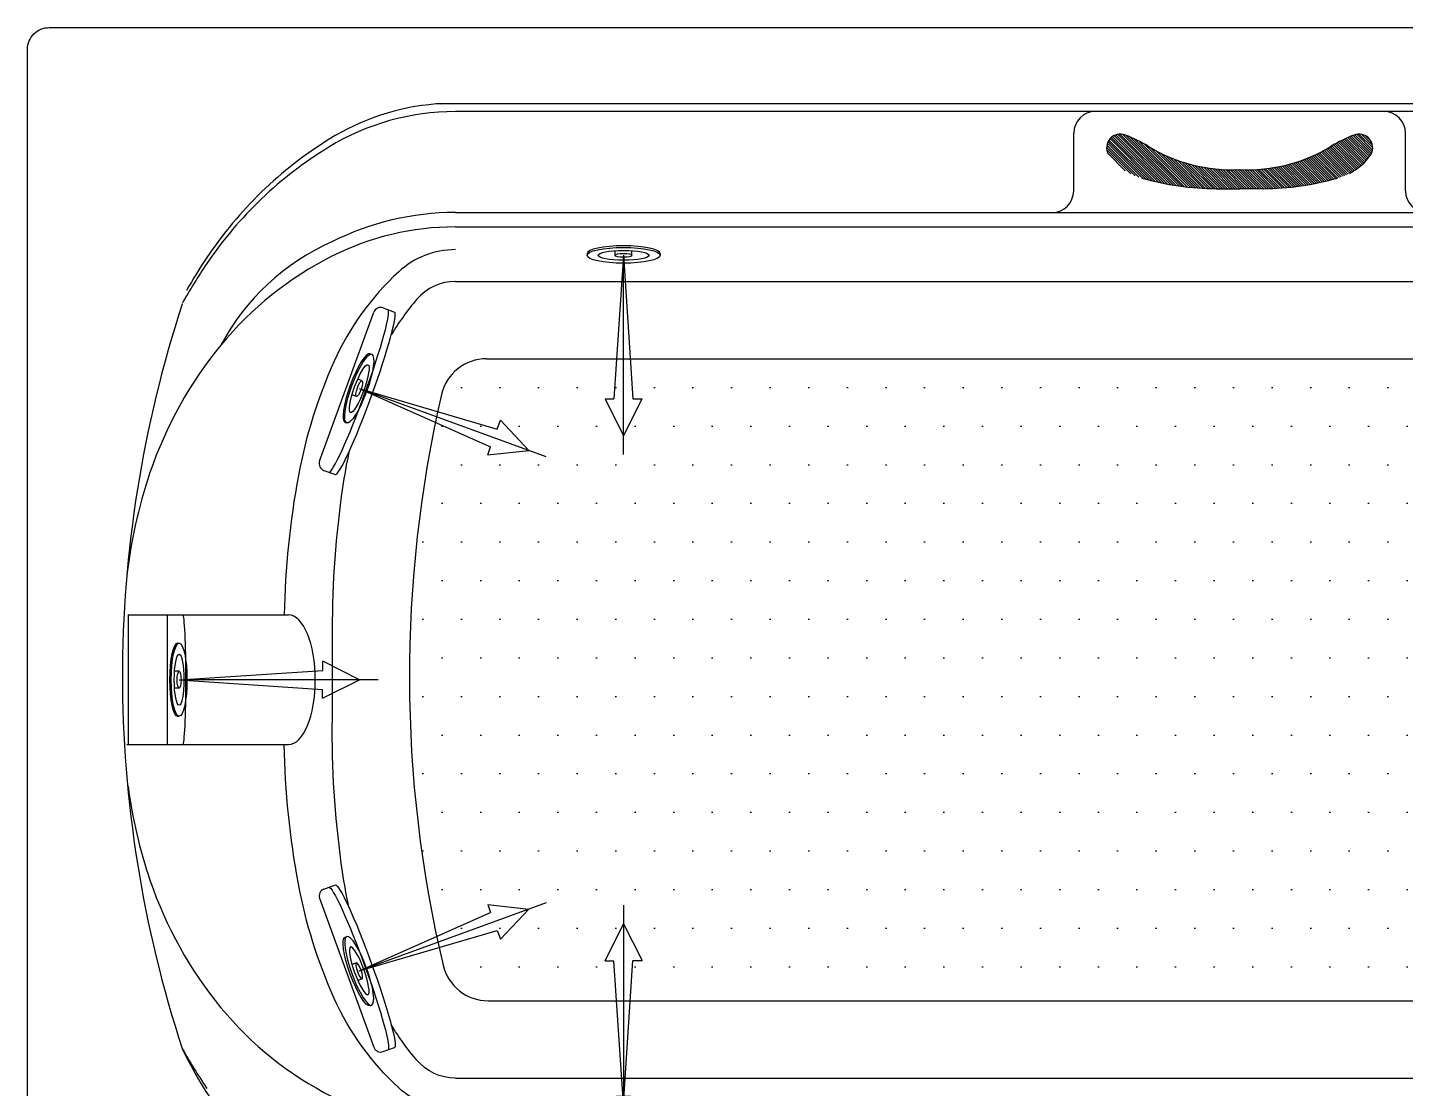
# Model space of a CAD drawing. Header units: millimetres. Extents: x -1228.07 to -1226.47, y 2261.23 to 2262.28.
# Drawn here: x -1228.073 to -1227.181, y 2261.589 to 2262.276 of the extents above; entities that cross this region are included whole.
import ezdxf

# ---------------------------------------------------------------- set-up
doc = ezdxf.new("R2010")
doc.units = ezdxf.units.MM
doc.header["$LTSCALE"] = 10
doc.linetypes.add('CENTER', pattern=[2, 1.25, -0.25, 0.25, -0.25])
for name, color, linetype in [('CONTOR04', 7, 'Continuous'), ('jacuzzi', 1, 'Continuous'), ('LCENTR02', 1, 'CENTER'), ('LCOTA02', 1, 'Continuous')]:
    doc.layers.add(name, color=color, linetype=linetype)

# ---------------------------------------------------------------- blocks, each defined once
blk = doc.blocks.new('A$C302A24D9')
at = {"layer": 'jacuzzi'}
for p, q in [((0, 1.229), (0, 1.017)), ((1.813, 1.017), (1.813, 1.61)), ((2.901, 1.017), (2.901, 1.61)), ((4.714, 1.229), (4.714, 1.017))]:
    blk.add_line(p, q, dxfattribs=at)
at = {"layer": 'jacuzzi', "extrusion": (0, 0, -1)}
for centre, major_axis, ratio, start_param, end_param in [((2.357, 1.229), (2.357, 0), 0.431953, 3.141593, 6.283185), ((2.357, 1.017), (2.357, 0), 0.431953, 3.141593, 9.424778), ((2.357, 1.017), (1.646, 0), 0.381644, 3.141593, 9.424778), ((2.357, 1.017), (0.544, 0), 0.461888, 1.570796326794896, 7.853981633974482)]:
    blk.add_ellipse(centre, major_axis=major_axis, ratio=ratio, start_param=start_param, end_param=end_param, dxfattribs=at)
blk = doc.blocks.new('BMG')
at = {"layer": 'LCENTR02'}
blk.add_line((0, -12.843), (0, 1.554), dxfattribs=at)
at = {"layer": 'LCOTA02'}
for p, q in [((0, 0), (-0.592, -9.266)), ((0, 0), (0.636, -9.258)), ((-0.592, -9.266), (-1.202, -9.27)), ((0.004, -11.642), (-1.202, -9.27)), ((1.178, -9.254), (0.004, -11.642)), ((1.178, -9.254), (0.636, -9.258))]:
    blk.add_line(p, q, dxfattribs=at)
at = {"layer": 'CONTOR04', "yscale": 0.5}
blk.add_blockref('A$C302A24D9', (-2.357, -0.508), dxfattribs=at)

msp = doc.modelspace()

# ---------------------------------------------------------------- hatches: boundary and pattern name
at = {"layer": 'jacuzzi'}
h = msp.add_hatch(dxfattribs=at)
h.set_pattern_fill('ANSI31', color=256, scale=0.00884, style=0)
h.set_pattern_definition([(315, (-1229.847684, 2257.2577405), (-0.000781353, -0.000781353), [])])
h.paths.add_polyline_path([(-1227.22918, 2262.1989, -0.040015), (-1227.21422, 2262.20616, -0.693838), (-1227.20339, 2262.19363, -0.117767), (-1227.2174, 2262.18122, -0.051981), (-1227.22503, 2262.17829, -0.067757), (-1227.27332, 2262.17137), (-1227.28848, 2262.17137), (-1227.30365, 2262.17137, -0.067757), (-1227.35193, 2262.17829, -0.051981), (-1227.35956, 2262.18122, -0.117767), (-1227.37358, 2262.19363, -0.693838), (-1227.36274, 2262.20616, -0.040015), (-1227.34779, 2262.1989, 0.150241), (-1227.28848, 2262.18375, 0.150241)])
h = msp.add_hatch(dxfattribs=at)
h.set_pattern_fill('DOTS', color=256, scale=0.4, style=0)
h.set_pattern_definition([(0, (-1254.44251, 2258.2927), (0.0125, 0.025), [0, -0.025])])
h.paths.add_polyline_path([(-1227.13442, 2261.64566, 0.284079), (-1227.10759, 2261.66224, 0.036532), (-1227.10592, 2261.66629, -0.72393), (-1227.01092, 2261.66629, 0.323974), (-1226.98242, 2261.64566), (-1226.77169, 2261.64566, 0.347675), (-1226.7425, 2261.66875, 0.115309), (-1226.74147, 2262.03807, 0.349236), (-1226.7707, 2262.06132), (-1227.77613, 2262.06132, 0.414216), (-1227.80613, 2262.03132, -0.056768), (-1227.80536, 2262.03807, 0.115309), (-1227.80434, 2261.66875, 0.347675), (-1227.77514, 2261.64566)])

# ---------------------------------------------------------------- linework, layer by layer
for p, q in [((-1227.48454, 2262.22621), (-1227.80889, 2262.22621)), ((-1227.79639, 2262.22672), (-1227.79639, 2262.22672)), ((-1227.79639, 2262.22672), (-1227.79639, 2262.22672)), ((-1227.79639, 2262.22672), (-1227.79639, 2262.22672)), ((-1227.79639, 2262.22672), (-1227.79639, 2262.22672)), ((-1227.79639, 2262.22672), (-1227.79639, 2262.22672)), ((-1227.48454, 2262.22131), (-1227.79639, 2262.22131)), ((-1226.73794, 2262.22621), (-1227.48454, 2262.22621)), ((-1226.75045, 2262.22131), (-1227.48454, 2262.22131)), ((-1227.19513, 2262.22131), (-1227.38196, 2262.22131)), ((-1227.39596, 2262.16997), (-1227.39596, 2262.20731)), ((-1227.18113, 2262.16997), (-1227.18113, 2262.20731)), ((-1227.30365, 2262.17137), (-1227.28848, 2262.17137)), ((-1227.27332, 2262.17137), (-1227.28848, 2262.17137)), ((-1227.79639, 2262.15597), (-1226.75045, 2262.15597)), ((-1227.79639, 2262.14664), (-1227.48454, 2262.14664)), ((-1227.48454, 2262.14664), (-1226.75045, 2262.14664)), ((-1227.79639, 2262.11132), (-1226.75045, 2262.11132)), ((-1227.88429, 2261.99497), (-1227.84917, 2262.09144)), ((-1227.84319, 2262.09423), (-1227.83579, 2262.09154)), ((-1227.77613, 2262.06132), (-1226.7707, 2262.06132)), ((-1227.8815, 2261.98899), (-1227.87409, 2261.98629)), ((-1228.00854, 2261.89549), (-1227.90438, 2261.89549)), ((-1228.00836, 2261.89549), (-1228.00836, 2261.81149)), ((-1227.98299, 2261.89549), (-1227.98299, 2261.81149)), ((-1227.87615, 2261.88554), (-1227.87615, 2261.82568)), ((-1227.87615, 2261.82144), (-1227.87615, 2261.82568)), ((-1228.00922, 2261.81149), (-1227.90438, 2261.81149)), ((-1227.8815, 2261.718), (-1227.87409, 2261.72069)), ((-1227.88429, 2261.71202), (-1227.84917, 2261.61554)), ((-1227.77514, 2261.64566), (-1227.13442, 2261.64566)), ((-1227.84319, 2261.61275), (-1227.83579, 2261.61545)), ((-1227.79639, 2261.59566), (-1227.13259, 2261.59566))]:
    msp.add_line(p, q, dxfattribs=at)
at = {"layer": 'jacuzzi', "color": 3}
msp.add_lwpolyline([(-1226.47342, 2261.38968, -0.414214), (-1226.48742, 2261.37568), (-1228.05942, 2261.37568, -0.414214), (-1228.07342, 2261.38968), (-1228.07342, 2262.26168, -0.414214), (-1228.05942, 2262.27568), (-1226.48742, 2262.27568, -0.414214), (-1226.47342, 2262.26168)], format="xyb", close=True, dxfattribs=at)
at = {"layer": 'jacuzzi'}
for points in [[(-1227.79639, 2262.13192, 0.188149), (-1227.83307, 2262.11761, 0.101334), (-1227.8748, 2262.05976, 0.059725), (-1227.89803, 2261.98561, 0.041549), (-1227.90719, 2261.89549)], [(-1227.79639, 2262.11132, 0.219593), (-1227.82129, 2262.09983, 0.041078), (-1227.83788, 2262.0768)], [(-1227.86527, 2262.00097, 0.016396), (-1227.86942, 2261.97791, 0.03634), (-1227.87615, 2261.88554)], [(-1227.86527, 2261.70601, -0.016396), (-1227.86942, 2261.72907, -0.03634), (-1227.87615, 2261.82144)], [(-1227.79639, 2261.57506, -0.188149), (-1227.83307, 2261.58937, -0.101334), (-1227.8748, 2261.64722, -0.059725), (-1227.89803, 2261.72137, -0.041549), (-1227.90719, 2261.81149)], [(-1227.79639, 2261.59566, -0.219593), (-1227.82129, 2261.60715, -0.041078), (-1227.83788, 2261.63018)]]:
    msp.add_lwpolyline(points, format="xyb", dxfattribs=at)
for centre, radius, start, end in [((-1227.79639, 2262.06402), 0.15729, 90, 121.43155), ((-1227.79639, 2262.0717), 0.15501, 94.62725, 121.84054), ((-1227.38196, 2262.20731), 0.014, 90, 180), ((-1227.19513, 2262.20731), 0.014, 0, 90), ((-1227.741, 2261.98252), 0.25999, 121.84054, 146.29656), ((-1227.36582, 2262.19787), 0.00884, 67.60642, 208.65138), ((-1227.40052, 2262.10923), 0.10403, 59.54052, 68.53402), ((-1227.17645, 2262.10923), 0.10403, 111.46598, 120.45948), ((-1227.21115, 2262.19787), 0.00884, 331.34862, 112.39358), ((-1227.7441, 2261.97847), 0.25755, 121.43155, 145.87249), ((-1227.29349, 2262.28778), 0.10415, 238.57596, 272.75314), ((-1227.28348, 2262.28778), 0.10415, 267.24686, 301.42404), ((-1227.23638, 2262.21676), 0.04029, 298.10468, 324.97122), ((-1227.30239, 2262.35217), 0.1808, 254.09783, 269.60294), ((-1227.27457, 2262.35217), 0.1808, 270.39706, 285.90217), ((-1227.40996, 2262.16997), 0.014, 270, 0), ((-1227.16713, 2262.16997), 0.014, 180, 270), ((-1227.79639, 2261.97829), 0.17768, 90, 116.73898), ((-1227.79639, 2261.96896), 0.17768, 90, 116.73898), ((-1227.81573, 2261.99975), 0.15001, 113.82874, 152.00466), ((-1227.66125, 2261.92232), 0.35763, 145.87249, 150.74404), ((-1227.65316, 2261.92393), 0.36558, 146.29656, 150.21449), ((-1227.77609, 2261.92868), 0.22278, 116.73898, 140.57371), ((-1227.23372, 2261.85404), 0.77829, 161.84032, 180), ((-1227.84479, 2262.08985), 0.00467, 70, 160), ((-1227.74431, 2261.90255), 0.26392, 140.57371, 161.19335), ((-1227.77613, 2262.03132), 0.03, 90, 167.00421), ((-1227.01478, 2261.85561), 0.81137, 167.00421, 193.31494), ((-1227.8799, 2261.99337), 0.00467, 160, 250), ((-1227.69437, 2261.88554), 0.31668, 161.19335, 174.0453), ((-1227.23372, 2261.85731), 0.77829, 180, 198.15968), ((-1227.69437, 2261.82581), 0.31668, 187.47712, 198.80665), ((-1227.74431, 2261.8088), 0.26392, 198.80665, 219.42629), ((-1227.8799, 2261.71361), 0.00467, 110, 200), ((-1227.77514, 2261.67566), 0.03, 193.31494, 270), ((-1227.77609, 2261.78267), 0.22278, 219.42629, 243.26102), ((-1227.74737, 2261.72121), 0.24971, 205.23581, 238.41221), ((-1227.66125, 2261.78957), 0.35763, 209.26347, 214.12751), ((-1227.84479, 2261.61714), 0.00467, 200, 290)]:
    msp.add_arc(centre, radius, start, end, dxfattribs=at)
for centre, major_axis, ratio in [((-1227.85923, 2262.04048), (0.01915, 0.05262), 0.081634), ((-1227.85494, 2262.03891), (0.01915, 0.05262), 0.081634), ((-1227.97291, 2261.85349), (0, 0.042), 0.049428), ((-1227.90438, 2261.85349), (0, 0.042), 0.411322)]:
    msp.add_ellipse(centre, major_axis=major_axis, ratio=ratio, start_param=3.141593, end_param=6.283185, dxfattribs=at)
at = {"layer": 'jacuzzi', "extrusion": (0, 0, -1)}
for centre in [(-1227.85494, 2261.66807), (-1227.85923, 2261.66651)]:
    msp.add_ellipse(centre, major_axis=(0.01915, -0.05262), ratio=0.081634, start_param=3.141593, end_param=6.283185, dxfattribs=at)

# ---------------------------------------------------------------- block references
at = {"layer": 'jacuzzi', "yscale": 0.01003300330046386, "zscale": 0.0100330033003292}
for p, xscale, rotation in [((-1227.68746, 2262.12824), -0.0100330033002881, 359.9999999904682), ((-1227.85863, 2262.04193), -0.0100330033002881, 70.00000028688667), ((-1227.97527, 2261.85349), -0.0100330033002881, 89.99999999998018), ((-1227.85863, 2261.66505), 0.0100330033002881, 109.9999997131133), ((-1227.68746, 2261.57874), 0.0100330033002881, 180.0000000095319)]:
    msp.add_blockref('BMG', p, dxfattribs=dict(at, xscale=xscale, rotation=rotation))

doc.saveas('drawing.dxf')
